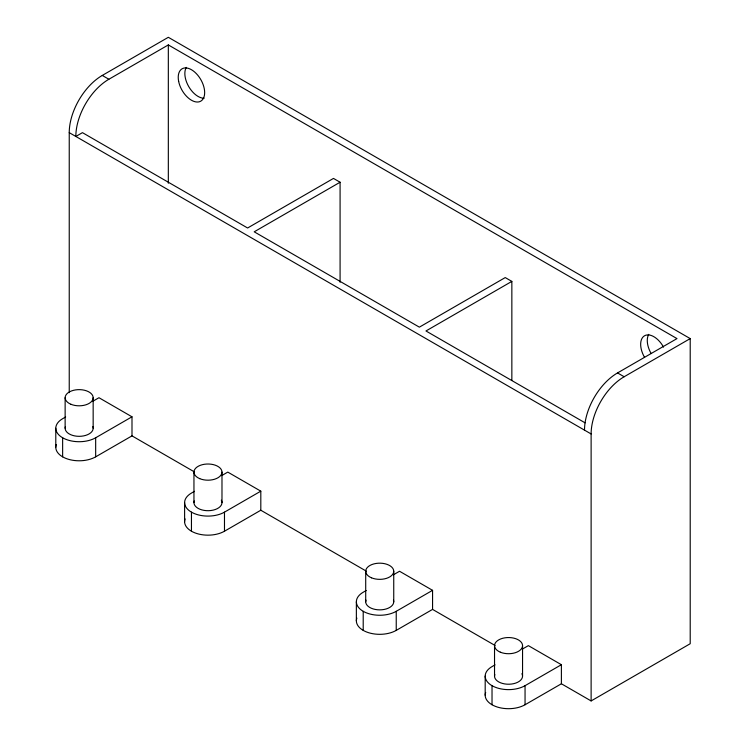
<?xml version="1.0" encoding="UTF-8"?>
<svg xmlns="http://www.w3.org/2000/svg" width="746" height="746" viewBox="0 0 746 746"><rect width="100%" height="100%" fill="white"/><g stroke="black" fill="none" stroke-linecap="round" stroke-linejoin="round"><path stroke-width="1.12" d="M55.791 428.241L55.791 447.311M69.238 392.666L69.238 132.648A46.709 26.968 -60 0 1 102.267 75.439L168.326 37.3L690.209 338.6L690.209 643.723L591.121 700.932L561.393 683.774L525.053 704.746A23.359 13.484 0 0 1 497.433 707.077A23.359 13.484 0 0 1 485.683 692.456M340.083 282.249L340.083 182.229L333.481 178.415L247.607 227.996L82.452 132.648L75.84 136.462A46.709 26.968 -60 0 1 108.879 79.253L168.326 44.928L676.995 338.6L617.539 372.925A46.709 26.968 -60 0 0 584.51 430.144M340.083 182.229L254.209 231.81L419.364 327.158L505.238 277.577L511.849 281.391L511.849 380.255M65.657 416.958L62.636 418.702A23.359 13.484 0 0 0 62.636 437.771L62.636 456.841M92.914 401.217L98.966 397.721L131.995 416.8L131.995 435.869L194.51 471.957M62.636 437.771A23.359 13.484 0 0 0 95.665 437.771L131.995 416.8M56.286 444.541A23.359 13.484 0 0 0 68.035 459.163A23.359 13.484 0 0 0 95.665 456.841L131.995 435.869M511.849 281.391L425.966 330.972L585.078 422.842M194.482 491.325L191.452 493.078A23.359 13.484 0 0 0 191.452 512.148L191.452 531.217M221.73 475.594L227.782 472.097L260.811 491.166L260.811 510.236L366.37 571.175M191.452 512.148A23.359 13.484 0 0 0 224.481 512.148L260.811 491.166M185.101 518.918A23.359 13.484 0 0 0 196.851 533.539A23.359 13.484 0 0 0 224.481 531.217L260.811 510.236M591.121 700.932L591.121 433.958A46.709 26.968 -60 0 1 624.15 376.749L690.209 338.6M366.239 590.487L363.209 592.24A23.359 13.484 0 0 0 363.209 611.31L363.209 630.379M393.487 574.756L399.539 571.259L432.568 590.328L432.568 609.398L495.083 645.495M363.209 611.31A23.359 13.484 0 0 0 396.238 611.31L432.568 590.328M356.858 618.08A23.359 13.484 0 0 0 368.608 632.701A23.359 13.484 0 0 0 396.238 630.379L432.568 609.398M495.055 664.863L492.024 666.607A23.359 13.484 0 0 0 492.024 685.677L492.024 704.746M522.303 649.132L528.364 645.635L561.393 664.705L561.393 683.774M492.024 685.677A23.359 13.484 0 0 0 525.053 685.677L561.393 664.705M102.267 75.439L108.879 79.253M617.539 372.925L624.15 376.749M69.238 132.648L591.121 433.958M525.053 685.677L525.053 704.746M522.554 645.635L522.554 676.146M494.533 645.635L494.533 676.146M485.189 676.146L485.189 695.216M396.238 611.31L396.238 630.379M393.739 571.259L393.739 601.77M365.708 571.259L365.708 601.77M356.364 601.77L356.364 620.84M224.481 512.148L224.481 531.217M221.982 472.097L221.982 502.608M193.951 472.097L193.951 502.608M184.607 502.608L184.607 521.678M168.326 44.928L168.326 183.218M95.665 437.771L95.665 456.841M93.157 397.721L93.157 428.241M65.135 397.721L65.135 428.241M521.892 673.694A14.015 8.094 0 0 1 509.257 684.222A14.015 8.094 0 0 1 494.822 674.487M92.868 426.581A14.015 8.094 0 0 1 79.151 436.326A14.015 8.094 0 0 1 65.434 426.581M221.32 500.156A14.015 8.094 0 0 1 208.675 510.693A14.015 8.094 0 0 1 194.249 500.948M393.44 600.11A14.015 8.094 0 0 1 379.723 609.864A14.015 8.094 0 0 1 366.006 600.11M651.137 353.529A18.687 10.789 60 0 1 648.75 334.357M204.124 98.22A18.687 10.789 60 0 1 188.71 86.555A18.687 10.789 60 0 1 186.323 67.382M644.553 357.39A18.687 10.789 60 0 1 644.675 335.691A18.687 10.789 60 0 1 663.52 347.104M199.742 478.652A14.015 8.094 0 0 0 221.907 472.936A14.015 8.094 0 0 0 202.25 464.711A14.015 8.094 0 0 0 199.742 478.652M70.926 404.276A14.015 8.094 0 0 0 93.082 398.56A14.015 8.094 0 0 0 73.434 390.335A14.015 8.094 0 0 0 70.926 404.276M500.324 652.181A14.015 8.094 0 0 0 522.48 646.465A14.015 8.094 0 0 0 502.823 638.25A14.015 8.094 0 0 0 500.324 652.181M371.499 577.814A14.015 8.094 0 0 0 393.664 572.098A14.015 8.094 0 0 0 374.007 563.873A14.015 8.094 0 0 0 371.499 577.814M178.676 81.519A18.687 10.789 60 0 0 200.767 101.167A18.687 10.789 60 0 0 194.902 72.241A18.687 10.789 60 0 0 178.676 81.519"/></g></svg>
